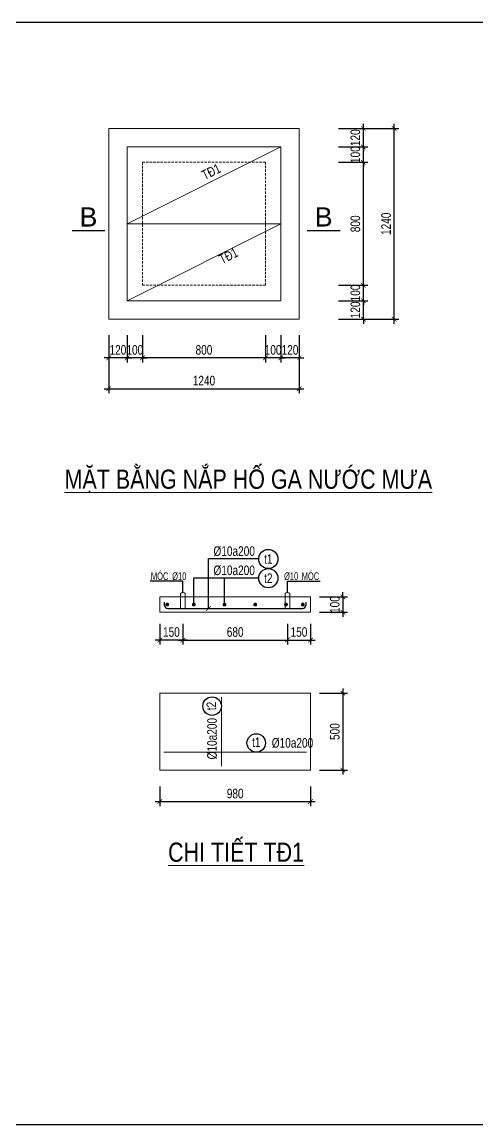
# Model space of a CAD drawing. Extents: x -165145 to 691808, y -202842 to 311040.
# Drawn here: x 228262 to 231222, y -181747 to -174572 of the extents above; entities that cross this region are included whole.
import ezdxf
from ezdxf.enums import TextEntityAlignment as Align

# ---------------------------------------------------------------- set-up
doc = ezdxf.new("R2010")
doc.units = 0
doc.header["$LTSCALE"] = 10
doc.header["$MEASUREMENT"] = 0
doc.linetypes.add('HIDDEN', pattern=[2.3807, 1.587, -0.7937])
doc.layers.get('0').update_dxf_attribs({"linetype": 'CONTINUOUS'})
doc.layers.get('Defpoints').update_dxf_attribs({"color": 5, "linetype": 'CONTINUOUS'})
for name, color, linetype, lineweight in [('GE_KC_CHAMTHEP', 6, 'CONTINUOUS', 20), ('GE_KC_DIM', 1, 'CONTINUOUS', 20), ('GE_KC_GHICHU', 4, 'CONTINUOUS', 20), ('GE_KC_NETMANH', 8, 'CONTINUOUS', 20), ('GE_KC_NETTHAY', 2, 'CONTINUOUS', 20), ('GE_KC_TEXT', 4, 'CONTINUOUS', 20), ('GE_KC_THEP', 6, 'CONTINUOUS', 20), ('KC-DIM', 1, 'CONTINUOUS', 20), ('KC-NETMANH', 8, 'CONTINUOUS', 20), ('KC-THEP', 6, 'CONTINUOUS', 20)]:
    doc.layers.add(name, color=color, linetype=linetype, lineweight=lineweight)
for name, color, linetype in [('GE_KC_CHI', 1, 'CONTINUOUS'), ('GE_KC_STEEL', 6, 'CONTINUOUS'), ('GE_KC_TEXT_BIG', 4, 'CONTINUOUS'), ('GE_KC_TEXT_TK', 4, 'CONTINUOUS'), ('manh8', 8, 'CONTINUOUS')]:
    doc.layers.add(name, color=color, linetype=linetype)
doc.styles.add('GE_KC-Arial', font='arial.ttf', dxfattribs={"width": 0.75})
doc.styles.add('GE_KC_SMTEXT', font='arial.ttf', dxfattribs={"width": 0.7})
doc.styles.add('P_ARIAL', font='arial.ttf')
doc.dimstyles.new('GE_KC_DIM25', dxfattribs={"dimscale": 25, "dimtxt": 2.5, "dimasz": 1.2, "dimexe": 1.2, "dimexo": 0, "dimgap": 0.8, "dimtad": 1, "dimdec": 0, "dimzin": 1, "dimdsep": 46, "dimtxsty": 'GE_KC-Arial', "dimblk": 'ARCHTICK', "dimcen": 1.2, "dimdle": 1.2, "dimclrd": 1, "dimclre": 1, "dimclrt": 4, "dimadec": 0, "dimazin": 0, "dimtfac": 1, "dimtdec": 0, "dimtix": 1, "dimtmove": 2, "dimatfit": 3, "dimfxl": 0.15, "dimtvp": 0.833333, "dimtolj": 1, "dimtzin": 0, "dimarcsym": 0})

# ---------------------------------------------------------------- blocks, each defined once
blk = doc.blocks.new('_ArchTick')
at = {"color": 0, "linetype": 'ByBlock', "const_width": 0.15}
blk.add_lwpolyline([(-0.5, -0.5), (0.5, 0.5)], dxfattribs=at)
blk = doc.blocks.new('*D3355')
at = {"layer": 'Defpoints', "color": 0, "transparency": 16777216}
for p in [(229045.4, -176609.5), (229845.4, -176609.5), (229045.4, -176756.8)]:
    blk.add_point(p, dxfattribs=at)
at = {"layer": 'GE_KC_DIM', "color": 1, "lineweight": -2, "transparency": 16777216}
for p, q in [((229045.4, -176609.5), (229045.4, -176786.8)), ((229845.4, -176609.5), (229845.4, -176786.8)), ((229875.4, -176756.8), (229015.4, -176756.8))]:
    blk.add_line(p, q, dxfattribs=at)
at = {"layer": 'GE_KC_DIM', "color": 1, "lineweight": -2, "transparency": 16777216, "xscale": 30, "yscale": 30, "zscale": 30, "rotation": 180}
blk.add_blockref('_ArchTick', (229045.4, -176756.8), dxfattribs=at)
at = {"layer": 'GE_KC_DIM', "color": 1, "lineweight": -2, "transparency": 16777216, "xscale": 30, "yscale": 30, "zscale": 30}
blk.add_blockref('_ArchTick', (229845.4, -176756.8), dxfattribs=at)
at = {"layer": 'GE_KC_DIM', "color": 4, "transparency": 16777216, "insert": (229445.4, -176704.9), "char_height": 62.5, "attachment_point": 5, "style": 'GE_KC-Arial'}
blk.add_mtext('\\A1;800', dxfattribs=at)
blk = doc.blocks.new('*D3356')
at = {"layer": 'Defpoints', "color": 0, "transparency": 16777216}
for p in [(230320.6, -175484.3), (230482.6, -175484.3), (230320.6, -176284.3)]:
    blk.add_point(p, dxfattribs=at)
at = {"layer": 'GE_KC_DIM', "color": 1, "lineweight": -2, "transparency": 16777216}
for p, q in [((230320.6, -175484.3), (230512.6, -175484.3)), ((230482.6, -176314.3), (230482.6, -175454.3)), ((230320.6, -176284.3), (230512.6, -176284.3))]:
    blk.add_line(p, q, dxfattribs=at)
at = {"layer": 'GE_KC_DIM', "color": 1, "lineweight": -2, "transparency": 16777216, "xscale": 30, "yscale": 30, "zscale": 30}
for p, rotation in [((230482.6, -175484.3), 90), ((230482.6, -176284.3), 270)]:
    blk.add_blockref('_ArchTick', p, dxfattribs=dict(at, rotation=rotation))
at = {"layer": 'GE_KC_DIM', "color": 4, "transparency": 16777216, "insert": (230430.7, -175884.3), "char_height": 62.5, "attachment_point": 5, "rotation": 90, "style": 'GE_KC-Arial'}
blk.add_mtext('\\A1;800', dxfattribs=at)
blk = doc.blocks.new('*D3357')
at = {"layer": 'Defpoints', "color": 0, "transparency": 16777216}
for p in [(230320.6, -175264.3), (230482.6, -175264.3), (230320.6, -175384.3)]:
    blk.add_point(p, dxfattribs=at)
at = {"layer": 'GE_KC_DIM', "color": 1, "lineweight": -2, "transparency": 16777216}
for p, q in [((230320.6, -175264.3), (230512.6, -175264.3)), ((230482.6, -175264.3), (230482.6, -175234.3)), ((230482.6, -175384.3), (230482.6, -175264.3)), ((230320.6, -175384.3), (230512.6, -175384.3)), ((230482.6, -175384.3), (230482.6, -175414.3))]:
    blk.add_line(p, q, dxfattribs=at)
at = {"layer": 'GE_KC_DIM', "color": 1, "lineweight": -2, "transparency": 16777216, "xscale": 30, "yscale": 30, "zscale": 30}
for p, rotation in [((230482.6, -175264.3), 270), ((230482.6, -175384.3), 90)]:
    blk.add_blockref('_ArchTick', p, dxfattribs=dict(at, rotation=rotation))
at = {"layer": 'GE_KC_DIM', "color": 4, "transparency": 16777216, "insert": (230430.7, -175324.3), "char_height": 62.5, "attachment_point": 5, "rotation": 90, "style": 'GE_KC-Arial'}
blk.add_mtext('\\A1;120', dxfattribs=at)
blk = doc.blocks.new('*D3358')
at = {"layer": 'Defpoints', "color": 0, "transparency": 16777216}
for p in [(230320.6, -175264.3), (230682.6, -175264.3), (230320.6, -176504.3)]:
    blk.add_point(p, dxfattribs=at)
at = {"layer": 'GE_KC_DIM', "color": 1, "lineweight": -2, "transparency": 16777216}
for p, q in [((230320.6, -175264.3), (230712.6, -175264.3)), ((230682.6, -176534.3), (230682.6, -175234.3)), ((230320.6, -176504.3), (230712.6, -176504.3))]:
    blk.add_line(p, q, dxfattribs=at)
at = {"layer": 'GE_KC_DIM', "color": 1, "lineweight": -2, "transparency": 16777216, "xscale": 30, "yscale": 30, "zscale": 30}
for p, rotation in [((230682.6, -175264.3), 90), ((230682.6, -176504.3), 270)]:
    blk.add_blockref('_ArchTick', p, dxfattribs=dict(at, rotation=rotation))
at = {"layer": 'GE_KC_DIM', "color": 4, "transparency": 16777216, "insert": (230630.7, -175884.3), "char_height": 62.5, "attachment_point": 5, "rotation": 90, "style": 'GE_KC-Arial'}
blk.add_mtext('\\A1;1240', dxfattribs=at)
blk = doc.blocks.new('*D3359')
at = {"layer": 'Defpoints', "color": 0, "transparency": 16777216}
for p in [(228825.4, -176609.5), (230065.4, -176609.5), (230065.4, -176956.8)]:
    blk.add_point(p, dxfattribs=at)
at = {"layer": 'GE_KC_DIM', "color": 1, "lineweight": -2, "transparency": 16777216}
for p, q in [((228825.4, -176609.5), (228825.4, -176986.8)), ((230065.4, -176609.5), (230065.4, -176986.8)), ((228795.4, -176956.8), (230095.4, -176956.8))]:
    blk.add_line(p, q, dxfattribs=at)
at = {"layer": 'GE_KC_DIM', "color": 1, "lineweight": -2, "transparency": 16777216, "xscale": 30, "yscale": 30, "zscale": 30, "rotation": 180}
blk.add_blockref('_ArchTick', (228825.4, -176956.8), dxfattribs=at)
at = {"layer": 'GE_KC_DIM', "color": 1, "lineweight": -2, "transparency": 16777216, "xscale": 30, "yscale": 30, "zscale": 30}
blk.add_blockref('_ArchTick', (230065.4, -176956.8), dxfattribs=at)
at = {"layer": 'GE_KC_DIM', "color": 4, "transparency": 16777216, "insert": (229445.4, -176904.9), "char_height": 62.5, "attachment_point": 5, "style": 'GE_KC-Arial'}
blk.add_mtext('\\A1;1240', dxfattribs=at)
blk = doc.blocks.new('*D3360')
at = {"layer": 'Defpoints', "color": 0, "transparency": 16777216}
for p in [(229845.4, -176609.5), (229945.4, -176609.5), (229845.4, -176756.8)]:
    blk.add_point(p, dxfattribs=at)
at = {"layer": 'GE_KC_DIM', "color": 1, "lineweight": -2, "transparency": 16777216}
for p, q in [((229845.4, -176609.5), (229845.4, -176786.8)), ((229945.4, -176609.5), (229945.4, -176786.8)), ((229845.4, -176756.8), (229815.4, -176756.8)), ((229945.4, -176756.8), (229845.4, -176756.8)), ((229945.4, -176756.8), (229975.4, -176756.8))]:
    blk.add_line(p, q, dxfattribs=at)
at = {"layer": 'GE_KC_DIM', "color": 1, "lineweight": -2, "transparency": 16777216, "xscale": 30, "yscale": 30, "zscale": 30}
blk.add_blockref('_ArchTick', (229845.4, -176756.8), dxfattribs=at)
at = {"layer": 'GE_KC_DIM', "color": 1, "lineweight": -2, "transparency": 16777216, "xscale": 30, "yscale": 30, "zscale": 30, "rotation": 180}
blk.add_blockref('_ArchTick', (229945.4, -176756.8), dxfattribs=at)
at = {"layer": 'GE_KC_DIM', "color": 4, "transparency": 16777216, "insert": (229895.4, -176704.9), "char_height": 62.5, "attachment_point": 5, "style": 'GE_KC-Arial'}
blk.add_mtext('\\A1;100', dxfattribs=at)
blk = doc.blocks.new('*D3361')
at = {"layer": 'Defpoints', "color": 0, "transparency": 16777216}
for p in [(229158.5, -179545.1), (230138.5, -179545.1), (230138.5, -179643.1)]:
    blk.add_point(p, dxfattribs=at)
at = {"layer": 'GE_KC_DIM', "color": 1, "lineweight": -2, "transparency": 16777216}
for p, q in [((229158.5, -179545.1), (229158.5, -179673.1)), ((230138.5, -179545.1), (230138.5, -179673.1)), ((229128.5, -179643.1), (230168.5, -179643.1))]:
    blk.add_line(p, q, dxfattribs=at)
at = {"layer": 'GE_KC_DIM', "color": 1, "lineweight": -2, "transparency": 16777216, "xscale": 30, "yscale": 30, "zscale": 30, "rotation": 180}
blk.add_blockref('_ArchTick', (229158.5, -179643.1), dxfattribs=at)
at = {"layer": 'GE_KC_DIM', "color": 1, "lineweight": -2, "transparency": 16777216, "xscale": 30, "yscale": 30, "zscale": 30}
blk.add_blockref('_ArchTick', (230138.5, -179643.1), dxfattribs=at)
at = {"layer": 'GE_KC_DIM', "color": 4, "transparency": 16777216, "insert": (229648.5, -179591.2), "char_height": 62.5, "attachment_point": 5, "style": 'GE_KC-Arial'}
blk.add_mtext('\\A1;980', dxfattribs=at)
blk = doc.blocks.new('*D3362')
at = {"layer": 'Defpoints', "color": 0, "transparency": 16777216}
for p in [(230197.8, -178937.8), (230197.8, -179437.8), (230348.9, -179437.8)]:
    blk.add_point(p, dxfattribs=at)
at = {"layer": 'GE_KC_DIM', "color": 1, "lineweight": -2, "transparency": 16777216}
for p, q in [((230197.8, -178937.8), (230378.9, -178937.8)), ((230348.9, -178907.8), (230348.9, -179467.8)), ((230197.8, -179437.8), (230378.9, -179437.8))]:
    blk.add_line(p, q, dxfattribs=at)
at = {"layer": 'GE_KC_DIM', "color": 1, "lineweight": -2, "transparency": 16777216, "xscale": 30, "yscale": 30, "zscale": 30}
for p, rotation in [((230348.9, -178937.8), 90), ((230348.9, -179437.8), 270)]:
    blk.add_blockref('_ArchTick', p, dxfattribs=dict(at, rotation=rotation))
at = {"layer": 'GE_KC_DIM', "color": 4, "transparency": 16777216, "insert": (230297, -179187.8), "char_height": 62.5, "attachment_point": 5, "rotation": 90, "style": 'GE_KC-Arial'}
blk.add_mtext('\\A1;500', dxfattribs=at)
blk = doc.blocks.new('chamthep')
at = {"layer": 'GE_KC_CHAMTHEP', "color": 6, "const_width": 0.576}
blk.add_lwpolyline([(473365.59, -976833.95, 1), (473366.16, -976833.95, 1)], format="xyb", close=True, dxfattribs=at)
blk = doc.blocks.new('*D3363')
at = {"layer": 'Defpoints', "color": 0, "transparency": 16777216}
for p in [(230197.8, -178311.3, 0), (230197.8, -178411.5, 0), (230348.9, -178411.5)]:
    blk.add_point(p, dxfattribs=at)
at = {"layer": 'GE_KC_DIM', "color": 1, "lineweight": -2, "transparency": 16777216}
for p, q in [((230348.9, -178311.3), (230348.9, -178281.3)), ((230197.8, -178311.3), (230378.9, -178311.3)), ((230348.9, -178311.3), (230348.9, -178411.5)), ((230197.8, -178411.5), (230378.9, -178411.5)), ((230348.9, -178411.5), (230348.9, -178441.5))]:
    blk.add_line(p, q, dxfattribs=at)
at = {"layer": 'GE_KC_DIM', "color": 1, "lineweight": -2, "transparency": 16777216, "xscale": 30, "yscale": 30, "zscale": 30}
for p, rotation in [((230348.9, -178311.3), 270), ((230348.9, -178411.5), 90)]:
    blk.add_blockref('_ArchTick', p, dxfattribs=dict(at, rotation=rotation))
at = {"layer": 'GE_KC_DIM', "color": 4, "transparency": 16777216, "insert": (230297, -178361.4), "char_height": 62.5, "attachment_point": 5, "rotation": 90, "style": 'GE_KC-Arial'}
blk.add_mtext('\\A1;100', dxfattribs=at)
blk = doc.blocks.new('*D3364')
at = {"layer": 'Defpoints', "color": 0, "transparency": 16777216}
for p in [(229308.4, -178487.4), (229988.6, -178487.4), (229988.6, -178592.1)]:
    blk.add_point(p, dxfattribs=at)
at = {"layer": 'GE_KC_DIM', "color": 1, "lineweight": -2, "transparency": 16777216}
for p, q in [((229308.4, -178487.4), (229308.4, -178622.1)), ((229988.6, -178487.4), (229988.6, -178622.1)), ((229278.4, -178592.1), (230018.6, -178592.1))]:
    blk.add_line(p, q, dxfattribs=at)
at = {"layer": 'GE_KC_DIM', "color": 1, "lineweight": -2, "transparency": 16777216, "xscale": 30, "yscale": 30, "zscale": 30, "rotation": 180}
blk.add_blockref('_ArchTick', (229308.4, -178592.1), dxfattribs=at)
at = {"layer": 'GE_KC_DIM', "color": 1, "lineweight": -2, "transparency": 16777216, "xscale": 30, "yscale": 30, "zscale": 30}
blk.add_blockref('_ArchTick', (229988.6, -178592.1), dxfattribs=at)
at = {"layer": 'GE_KC_DIM', "color": 4, "transparency": 16777216, "insert": (229648.5, -178540.2), "char_height": 62.5, "attachment_point": 5, "style": 'GE_KC-Arial'}
blk.add_mtext('\\A1;680', dxfattribs=at)
blk = doc.blocks.new('*D3365')
at = {"layer": 'Defpoints', "color": 0, "transparency": 16777216}
for p in [(230320.6, -175384.3), (230482.6, -175384.3), (230320.6, -175484.3)]:
    blk.add_point(p, dxfattribs=at)
at = {"layer": 'GE_KC_DIM', "color": 1, "lineweight": -2, "transparency": 16777216}
for p, q in [((230482.6, -175384.3), (230482.6, -175354.3)), ((230320.6, -175384.3), (230512.6, -175384.3)), ((230482.6, -175484.3), (230482.6, -175384.3)), ((230320.6, -175484.3), (230512.6, -175484.3)), ((230482.6, -175484.3), (230482.6, -175514.3))]:
    blk.add_line(p, q, dxfattribs=at)
at = {"layer": 'GE_KC_DIM', "color": 1, "lineweight": -2, "transparency": 16777216, "xscale": 30, "yscale": 30, "zscale": 30}
for p, rotation in [((230482.6, -175384.3), 270), ((230482.6, -175484.3), 90)]:
    blk.add_blockref('_ArchTick', p, dxfattribs=dict(at, rotation=rotation))
at = {"layer": 'GE_KC_DIM', "color": 4, "transparency": 16777216, "insert": (230430.7, -175434.3), "char_height": 62.5, "attachment_point": 5, "rotation": 90, "style": 'GE_KC-Arial'}
blk.add_mtext('\\A1;100', dxfattribs=at)
blk = doc.blocks.new('*D3366')
at = {"layer": 'Defpoints', "color": 0, "transparency": 16777216}
for p in [(230320.6, -176284.3), (230482.6, -176284.3), (230320.6, -176384.3)]:
    blk.add_point(p, dxfattribs=at)
at = {"layer": 'GE_KC_DIM', "color": 1, "lineweight": -2, "transparency": 16777216}
for p, q in [((230320.6, -176284.3), (230512.6, -176284.3)), ((230482.6, -176284.3), (230482.6, -176254.3)), ((230482.6, -176384.3), (230482.6, -176284.3)), ((230320.6, -176384.3), (230512.6, -176384.3)), ((230482.6, -176384.3), (230482.6, -176414.3))]:
    blk.add_line(p, q, dxfattribs=at)
at = {"layer": 'GE_KC_DIM', "color": 1, "lineweight": -2, "transparency": 16777216, "xscale": 30, "yscale": 30, "zscale": 30}
for p, rotation in [((230482.6, -176284.3), 270), ((230482.6, -176384.3), 90)]:
    blk.add_blockref('_ArchTick', p, dxfattribs=dict(at, rotation=rotation))
at = {"layer": 'GE_KC_DIM', "color": 4, "transparency": 16777216, "insert": (230430.7, -176334.3), "char_height": 62.5, "attachment_point": 5, "rotation": 90, "style": 'GE_KC-Arial'}
blk.add_mtext('\\A1;100', dxfattribs=at)
blk = doc.blocks.new('*D3367')
at = {"layer": 'Defpoints', "color": 0, "transparency": 16777216}
for p in [(230320.6, -176384.3), (230482.6, -176384.3), (230320.6, -176504.3)]:
    blk.add_point(p, dxfattribs=at)
at = {"layer": 'GE_KC_DIM', "color": 1, "lineweight": -2, "transparency": 16777216}
for p, q in [((230482.6, -176384.3), (230482.6, -176354.3)), ((230320.6, -176384.3), (230512.6, -176384.3)), ((230482.6, -176504.3), (230482.6, -176384.3)), ((230320.6, -176504.3), (230512.6, -176504.3)), ((230482.6, -176504.3), (230482.6, -176534.3))]:
    blk.add_line(p, q, dxfattribs=at)
at = {"layer": 'GE_KC_DIM', "color": 1, "lineweight": -2, "transparency": 16777216, "xscale": 30, "yscale": 30, "zscale": 30}
for p, rotation in [((230482.6, -176384.3), 270), ((230482.6, -176504.3), 90)]:
    blk.add_blockref('_ArchTick', p, dxfattribs=dict(at, rotation=rotation))
at = {"layer": 'GE_KC_DIM', "color": 4, "transparency": 16777216, "insert": (230430.7, -176444.3), "char_height": 62.5, "attachment_point": 5, "rotation": 90, "style": 'GE_KC-Arial'}
blk.add_mtext('\\A1;120', dxfattribs=at)
blk = doc.blocks.new('*D3368')
at = {"layer": 'Defpoints', "color": 0, "transparency": 16777216}
for p in [(229945.4, -176609.5), (230065.4, -176609.5), (229945.4, -176756.8)]:
    blk.add_point(p, dxfattribs=at)
at = {"layer": 'GE_KC_DIM', "color": 1, "lineweight": -2, "transparency": 16777216}
for p, q in [((229945.4, -176609.5), (229945.4, -176786.8)), ((230065.4, -176609.5), (230065.4, -176786.8)), ((229945.4, -176756.8), (229915.4, -176756.8)), ((230065.4, -176756.8), (229945.4, -176756.8)), ((230065.4, -176756.8), (230095.4, -176756.8))]:
    blk.add_line(p, q, dxfattribs=at)
at = {"layer": 'GE_KC_DIM', "color": 1, "lineweight": -2, "transparency": 16777216, "xscale": 30, "yscale": 30, "zscale": 30}
blk.add_blockref('_ArchTick', (229945.4, -176756.8), dxfattribs=at)
at = {"layer": 'GE_KC_DIM', "color": 1, "lineweight": -2, "transparency": 16777216, "xscale": 30, "yscale": 30, "zscale": 30, "rotation": 180}
blk.add_blockref('_ArchTick', (230065.4, -176756.8), dxfattribs=at)
at = {"layer": 'GE_KC_DIM', "color": 4, "transparency": 16777216, "insert": (230005.4, -176704.9), "char_height": 62.5, "attachment_point": 5, "style": 'GE_KC-Arial'}
blk.add_mtext('\\A1;120', dxfattribs=at)
blk = doc.blocks.new('*D3369')
at = {"layer": 'Defpoints', "color": 0, "transparency": 16777216}
for p in [(228825.4, -176609.5), (228945.4, -176609.5), (228825.4, -176756.8)]:
    blk.add_point(p, dxfattribs=at)
at = {"layer": 'GE_KC_DIM', "color": 1, "lineweight": -2, "transparency": 16777216}
for p, q in [((228825.4, -176609.5), (228825.4, -176786.8)), ((228945.4, -176609.5), (228945.4, -176786.8)), ((228825.4, -176756.8), (228795.4, -176756.8)), ((228945.4, -176756.8), (228825.4, -176756.8)), ((228945.4, -176756.8), (228975.4, -176756.8))]:
    blk.add_line(p, q, dxfattribs=at)
at = {"layer": 'GE_KC_DIM', "color": 1, "lineweight": -2, "transparency": 16777216, "xscale": 30, "yscale": 30, "zscale": 30}
blk.add_blockref('_ArchTick', (228825.4, -176756.8), dxfattribs=at)
at = {"layer": 'GE_KC_DIM', "color": 1, "lineweight": -2, "transparency": 16777216, "xscale": 30, "yscale": 30, "zscale": 30, "rotation": 180}
blk.add_blockref('_ArchTick', (228945.4, -176756.8), dxfattribs=at)
at = {"layer": 'GE_KC_DIM', "color": 4, "transparency": 16777216, "insert": (228885.4, -176704.9), "char_height": 62.5, "attachment_point": 5, "style": 'GE_KC-Arial'}
blk.add_mtext('\\A1;120', dxfattribs=at)
blk = doc.blocks.new('*D3370')
at = {"layer": 'Defpoints', "color": 0, "transparency": 16777216}
for p in [(228945.4, -176609.5), (229045.4, -176609.5), (228945.4, -176756.8)]:
    blk.add_point(p, dxfattribs=at)
at = {"layer": 'GE_KC_DIM', "color": 1, "lineweight": -2, "transparency": 16777216}
for p, q in [((228945.4, -176609.5), (228945.4, -176786.8)), ((229045.4, -176609.5), (229045.4, -176786.8)), ((228945.4, -176756.8), (228915.4, -176756.8)), ((229045.4, -176756.8), (228945.4, -176756.8)), ((229045.4, -176756.8), (229075.4, -176756.8))]:
    blk.add_line(p, q, dxfattribs=at)
at = {"layer": 'GE_KC_DIM', "color": 1, "lineweight": -2, "transparency": 16777216, "xscale": 30, "yscale": 30, "zscale": 30}
blk.add_blockref('_ArchTick', (228945.4, -176756.8), dxfattribs=at)
at = {"layer": 'GE_KC_DIM', "color": 1, "lineweight": -2, "transparency": 16777216, "xscale": 30, "yscale": 30, "zscale": 30, "rotation": 180}
blk.add_blockref('_ArchTick', (229045.4, -176756.8), dxfattribs=at)
at = {"layer": 'GE_KC_DIM', "color": 4, "transparency": 16777216, "insert": (228995.4, -176704.9), "char_height": 62.5, "attachment_point": 5, "style": 'GE_KC-Arial'}
blk.add_mtext('\\A1;100', dxfattribs=at)
blk = doc.blocks.new('*D3375')
at = {"layer": 'Defpoints', "color": 0, "transparency": 16777216}
for p in [(229158.5, -178487.4), (229308.4, -178487.4), (229158.5, -178592.1)]:
    blk.add_point(p, dxfattribs=at)
at = {"layer": 'GE_KC_DIM', "color": 1, "lineweight": -2, "transparency": 16777216}
for p, q in [((229158.5, -178487.4), (229158.5, -178622.1)), ((229308.4, -178487.4), (229308.4, -178622.1)), ((229338.4, -178592.1), (229128.5, -178592.1))]:
    blk.add_line(p, q, dxfattribs=at)
at = {"layer": 'GE_KC_DIM', "color": 1, "lineweight": -2, "transparency": 16777216, "xscale": 30, "yscale": 30, "zscale": 30, "rotation": 180}
blk.add_blockref('_ArchTick', (229158.5, -178592.1), dxfattribs=at)
at = {"layer": 'GE_KC_DIM', "color": 1, "lineweight": -2, "transparency": 16777216, "xscale": 30, "yscale": 30, "zscale": 30}
blk.add_blockref('_ArchTick', (229308.4, -178592.1), dxfattribs=at)
at = {"layer": 'GE_KC_DIM', "color": 4, "transparency": 16777216, "insert": (229233.5, -178540.2), "char_height": 62.5, "attachment_point": 5, "style": 'GE_KC-Arial'}
blk.add_mtext('\\A1;150', dxfattribs=at)
blk = doc.blocks.new('*D3376')
at = {"layer": 'Defpoints', "color": 0, "transparency": 16777216}
for p in [(229988.6, -178487.4), (230138.5, -178487.4), (230138.5, -178592.1)]:
    blk.add_point(p, dxfattribs=at)
at = {"layer": 'GE_KC_DIM', "color": 1, "lineweight": -2, "transparency": 16777216}
for p, q in [((229988.6, -178487.4), (229988.6, -178622.1)), ((230138.5, -178487.4), (230138.5, -178622.1)), ((229958.6, -178592.1), (230168.5, -178592.1))]:
    blk.add_line(p, q, dxfattribs=at)
at = {"layer": 'GE_KC_DIM', "color": 1, "lineweight": -2, "transparency": 16777216, "xscale": 30, "yscale": 30, "zscale": 30, "rotation": 180}
blk.add_blockref('_ArchTick', (229988.6, -178592.1), dxfattribs=at)
at = {"layer": 'GE_KC_DIM', "color": 1, "lineweight": -2, "transparency": 16777216, "xscale": 30, "yscale": 30, "zscale": 30}
blk.add_blockref('_ArchTick', (230138.5, -178592.1), dxfattribs=at)
at = {"layer": 'GE_KC_DIM', "color": 4, "transparency": 16777216, "insert": (230063.6, -178540.2), "char_height": 62.5, "attachment_point": 5, "style": 'GE_KC-Arial'}
blk.add_mtext('\\A1;150', dxfattribs=at)

msp = doc.modelspace()

# ---------------------------------------------------------------- linework, layer by layer
at = {"layer": 'Defpoints'}
msp.add_lwpolyline([(224814.79282, -174571.72832), (233439.79282, -174571.72832), (233439.79282, -181746.72832), (224814.79282, -181746.72832)], close=True, dxfattribs=at)
at = {"layer": 'GE_KC_CHI'}
for p, q in [((229474.89044, -178386.48936, 0.01255), (229474.89044, -178064.72681, 0.01255)), ((229801.56736, -178064.72681, 0.01255), (229474.89044, -178064.72681, 0.01255)), ((229801.56736, -178189.72681, 0.01255), (229379.00311, -178189.72681, 0.01255)), ((229379.00311, -178361.33649, 0.01255), (229379.00311, -178189.72681, 0.01255)), ((229579.00311, -178361.33649, 0.01255), (229579.00311, -178189.72681, 0.01255))]:
    msp.add_line(p, q, dxfattribs=at)
at = {"layer": 'GE_KC_CHI', "color": 1}
for centre in [(229498.51686, -179022.18396, 0.01255), (229785.32723, -179261.77664, 0.01255)]:
    msp.add_circle(centre, 60, dxfattribs=at)
at = {"layer": 'GE_KC_NETMANH'}
msp.add_line((174130.40086, -174571.72832), (385223.40086, -174571.72832), dxfattribs=at)
at = {"layer": 'GE_KC_NETMANH', "linetype": 'HIDDEN', "elevation": 0.01255}
msp.add_lwpolyline([(229045.41858, -176284.28419), (229845.41858, -176284.28419), (229845.41858, -175484.28419), (229045.41858, -175484.28419)], close=True, dxfattribs=at)
at = {"layer": 'GE_KC_NETTHAY', "color": 1, "linetype": 'Continuous', "ltscale": 10}
msp.add_line((229945.41858, -175884.28419, 0.01255), (228945.41858, -175884.28419, 0.01255), dxfattribs=at)
at = {"layer": 'GE_KC_NETTHAY'}
for points, elevation in [([(228825.41858, -176504.28419), (230065.41858, -176504.28419), (230065.41858, -175264.28419), (228825.41858, -175264.28419)], 0.01255), ([(230138.51686, -178311.32047), (229158.51686, -178311.32047), (229158.51686, -178411.48936), (230138.51686, -178411.48936)], 0.01683), ([(229158.51686, -179437.77664), (230138.51686, -179437.77664), (230138.51686, -178937.77664), (229158.51686, -178937.77664)], 0.01255)]:
    msp.add_lwpolyline(points, close=True, dxfattribs=dict(at, elevation=elevation))
at = {"layer": 'GE_KC_NETTHAY', "color": 1, "linetype": 'Continuous', "ltscale": 10, "elevation": 0.01255}
msp.add_lwpolyline([(228945.41858, -176384.28419), (229945.41858, -176384.28419), (229945.41858, -175384.28419), (228945.41858, -175384.28419)], close=True, dxfattribs=at)
at = {"layer": 'GE_KC_STEEL'}
for p, q in [((229188.51686, -178366.48936, 0.01683), (229188.51686, -178345.92172, 0.01683)), ((230108.51686, -178345.92074, 0.01683), (230108.51686, -178366.48936, 0.01683)), ((229208.51686, -178386.48936, 0.01683), (230088.51686, -178386.48936, 0.01683))]:
    msp.add_line(p, q, dxfattribs=at)
for centre, start, end in [((229208.51686, -178366.48936, 0.01683), 180, 270), ((230088.51686, -178366.48936, 0.01683), 270, 0)]:
    msp.add_arc(centre, 20, start, end, dxfattribs=at)
at = {"layer": 'GE_KC_TEXT_TK', "color": 1}
for centre in [(229864.06736, -178064.72681, 0.01255), (229864.06736, -178189.72681, 0.01255)]:
    msp.add_circle(centre, 62.5, dxfattribs=at)
at = {"layer": 'GE_KC_THEP', "ltscale": 700}
for p, q in [((229558.51686, -179412.77664, 0.01255), (229558.51686, -178962.77664, 0.01255)), ((230113.51686, -179321.77664, 0.01255), (229183.51686, -179321.77664, 0.01255))]:
    msp.add_line(p, q, dxfattribs=at)
at = {"layer": 'KC-NETMANH'}
for p, q in [((228945.41858, -175884.28419, 0.01255), (229945.41858, -175384.28419, 0.01255)), ((228945.41858, -176384.28419, 0.01255), (229945.41858, -175884.28419, 0.01255))]:
    msp.add_line(p, q, dxfattribs=at)
at = {"layer": 'KC-THEP'}
for points in [[(229369.35276, -178388.60731), (229323.71686, -178388.60731), (229323.71686, -178289.49202, 0.4736842105), (229293.31686, -178289.49202), (229293.31686, -178388.60731), (229247.68097, -178388.60731)], [(229927.68097, -178388.60731), (229973.31686, -178388.60731), (229973.31686, -178289.49202, -0.4736842105), (230003.71686, -178289.49202), (230003.71686, -178388.60731), (229949.35276, -178388.60731)]]:
    msp.add_lwpolyline(points, format="xyb", dxfattribs=at)
at = {"layer": 'manh8'}
for points in [[(229308.385, -178282.29247), (229308.385, -178209.19058), (229095.06734, -178209.19058)], [(229988.64873, -178282.29247), (229988.64873, -178209.19058), (230201.96639, -178209.19058)]]:
    msp.add_lwpolyline(points, dxfattribs=at)

# ---------------------------------------------------------------- block references
at = {"layer": 'GE_KC_CHAMTHEP', "color": 7, "xscale": 21.73913043478261, "yscale": 21.73913043478261, "zscale": 21.73913043478261, "rotation": 180}
for p in [(10519769.2711, -21413882.03602, 0.01255), (10519941.53852, -21413882.03602, 0.01255), (10520141.53852, -21413882.03602, 0.01255), (10520341.53852, -21413882.03602, 0.01255), (10520541.53852, -21413882.03602, 0.01255), (10520651.1563, -21413882.03602, 0.01255)]:
    msp.add_blockref('chamthep', p, dxfattribs=at)
at = {"layer": 'GE_KC_DIM', "color": 1, "xscale": 30, "yscale": 30, "zscale": 30}
msp.add_blockref('_ArchTick', (229474.89044, -178386.48936, 0.01255), dxfattribs=at)

# ---------------------------------------------------------------- texts
at = {"layer": 'GE_KC_GHICHU', "style": 'GE_KC-Arial', "width": 0.75}
for p in [(229569.39905, -175562.19133, 0.01255), (229682.14704, -176109.56984, 0.01255)]:
    msp.add_text('TĐ1', height=62.5, rotation=26.565051177, dxfattribs=at).set_placement(p, align=Align.BOTTOM_RIGHT)
at = {"layer": 'GE_KC_TEXT', "style": 'P_ARIAL', "width": 0.8}
for s, p in [('%%UMẶT BẰNG NẮP HỐ GA NƯỚC MƯA', (229734.19556, -177608.12044, 295811.66778)), ('%%UCHI TIẾT TĐ1', (229654.16681, -180034.89525, 0.01255))]:
    msp.add_text(s, height=125, dxfattribs=at).set_placement(p, align=Align.CENTER)
at = {"layer": 'GE_KC_TEXT', "style": 'GE_KC_SMTEXT', "width": 0.75}
for p in [(229507.34012, -178044.72681, 0.01255), (229507.34012, -178169.72681, 0.01255)]:
    msp.add_text('%%C10a200', height=62.5, dxfattribs=at).set_placement(p)
at = {"layer": 'GE_KC_TEXT', "style": 'GE_KC-Arial', "width": 0.75}
msp.add_text('t2', height=62.5, rotation=90, dxfattribs=at).set_placement((229493.49979, -179021.48437, 0.01255), align=Align.MIDDLE_CENTER)
msp.add_text('%%C10a200', height=62.5, rotation=90, dxfattribs=at).set_placement((229528.956, -179099.13599, 0.01255), align=Align.RIGHT)
msp.add_text('t1', height=62.5, dxfattribs=at).set_placement((229786.02681, -179256.75956, 0.01255), align=Align.MIDDLE_CENTER)
msp.add_text('%%C10a200', height=62.5, dxfattribs=at).set_placement((230156.1414, -179292.21578, 0.01255), align=Align.RIGHT)
at = {"layer": 'GE_KC_TEXT_BIG', "style": 'GE_KC-Arial'}
for p in [(228693.64411, -175901.92073), (230224.14411, -175901.92073)]:
    msp.add_text('%%U B ', height=125, dxfattribs=at).set_placement(p, align=Align.CENTER)
at = {"layer": 'GE_KC_TEXT_TK', "style": 'GE_KC_SMTEXT', "width": 0.75}
for s, p in [('t1', (229864.06736, -178064.72681, 0.01255)), ('t2', (229864.06736, -178189.72681, 0.01255))]:
    msp.add_text(s, height=62.5, dxfattribs=at).set_placement(p, align=Align.MIDDLE_CENTER)
at = {"layer": 'KC-DIM', "color": 4, "style": 'GE_KC-Arial', "width": 0.7}
for s, p in [('MÓC', (229099.99896, -178201.69249)), ('%%C10', (229238.46147, -178201.69249)), ('%%C10', (229966.51223, -178201.69249)), ('MÓC', (230081.26737, -178201.69249))]:
    msp.add_text(s, height=50, dxfattribs=at).set_placement(p)

# ---------------------------------------------------------------- dimensions: what is measured, and where the dimension line sits
at = {"layer": 'GE_KC_DIM'}
for p1, p2, distance, picture, middle in [((230320.56751, -175384.28419, 0.01255), (230320.56751, -175264.28419, 0.01255), -162.0181, '*D3357', (230430.6748, -175324.28419, 0.01255)), ((230320.56751, -175484.28419, 0.01255), (230320.56751, -175384.28419, 0.01255), -162.0181, '*D3365', (230430.6748, -175434.28419, 0.01255)), ((230320.56751, -176284.28419, 0.01255), (230320.56751, -175484.28419, 0.01255), -162.0181, '*D3356', (230430.6748, -175884.28419, 0.01255)), ((230320.56751, -176384.28419, 0.01255), (230320.56751, -176284.28419, 0.01255), -162.0181, '*D3366', (230430.6748, -176334.28419, 0.01255)), ((230320.56751, -176504.28419, 0.01255), (230320.56751, -176384.28419, 0.01255), -162.0181, '*D3367', (230430.6748, -176444.28419, 0.01255)), ((229845.41858, -176609.45948, 0.01255), (229045.41858, -176609.45948, 0.01255), 147.38502, '*D3355', (229445.41858, -176704.93369, 0.01255))]:
    dim = msp.add_aligned_dim(p1=p1, p2=p2, distance=distance, dimstyle='GE_KC_DIM25', dxfattribs=at)
    dim.commit()
    dim.dimension.update_dxf_attribs({"geometry": picture, "text_midpoint": middle})
for base, p1, p2, angle, picture, middle in [((230682.58561, -175264.28419, 0.01255), (230320.56751, -176504.28419, 0.01255), (230320.56751, -175264.28419, 0.01255), 270, '*D3358', (230630.6748, -175884.28419, 0.01255)), ((230348.9053, -178411.48936, 0.01255), (230197.8269, -178311.32047, 0.00827), (230197.8269, -178411.48936, 0.00827), 90, '*D3363', (230296.99449, -178361.40492, 0.01255)), ((230348.9053, -179437.77664, 0.01255), (230197.8269, -178937.77664, 0.01255), (230197.8269, -179437.77664, 0.01255), 90, '*D3362', (230296.99449, -179187.77664, 0.01255))]:
    dim = msp.add_linear_dim(base=base, p1=p1, p2=p2, angle=angle, dimstyle='GE_KC_DIM25', dxfattribs=at)
    dim.commit()
    dim.dimension.update_dxf_attribs({"geometry": picture, "text_midpoint": middle})
for base, p1, p2, picture, middle in [((230065.41858, -176956.8445, 0.01255), (228825.41858, -176609.45948, 0.01255), (230065.41858, -176609.45948, 0.01255), '*D3359', (229445.41858, -176904.93369, 0.01255)), ((228825.41858, -176756.8445, 0.01255), (228945.41858, -176609.45948, 0.01255), (228825.41858, -176609.45948, 0.01255), '*D3369', (228885.41858, -176704.93369, 0.01255)), ((228945.41858, -176756.8445, 0.01255), (229045.41858, -176609.45948, 0.01255), (228945.41858, -176609.45948, 0.01255), '*D3370', (228995.41858, -176704.93369, 0.01255)), ((229845.41858, -176756.8445, 0.01255), (229945.41858, -176609.45948, 0.01255), (229845.41858, -176609.45948, 0.01255), '*D3360', (229895.41858, -176704.93369, 0.01255)), ((229945.41858, -176756.8445, 0.01255), (230065.41858, -176609.45948, 0.01255), (229945.41858, -176609.45948, 0.01255), '*D3368', (230005.41858, -176704.93369, 0.01255)), ((229158.51686, -178592.10936), (229308.385, -178487.43756), (229158.51686, -178487.43756), '*D3375', (229233.45093, -178540.19855)), ((229988.64873, -178592.10936), (229308.385, -178487.43756), (229988.64873, -178487.43756), '*D3364', (229648.51686, -178540.19855)), ((230138.51686, -178592.10936), (229988.64873, -178487.43756), (230138.51686, -178487.43756), '*D3376', (230063.5828, -178540.19855)), ((230138.51686, -179643.06692, 0.01255), (229158.51686, -179545.12912, 0.01255), (230138.51686, -179545.12912, 0.01255), '*D3361', (229648.51686, -179591.15611, 0.01255))]:
    dim = msp.add_linear_dim(base=base, p1=p1, p2=p2, dimstyle='GE_KC_DIM25', dxfattribs=at)
    dim.commit()
    dim.dimension.update_dxf_attribs({"geometry": picture, "text_midpoint": middle})

doc.saveas('drawing.dxf')
